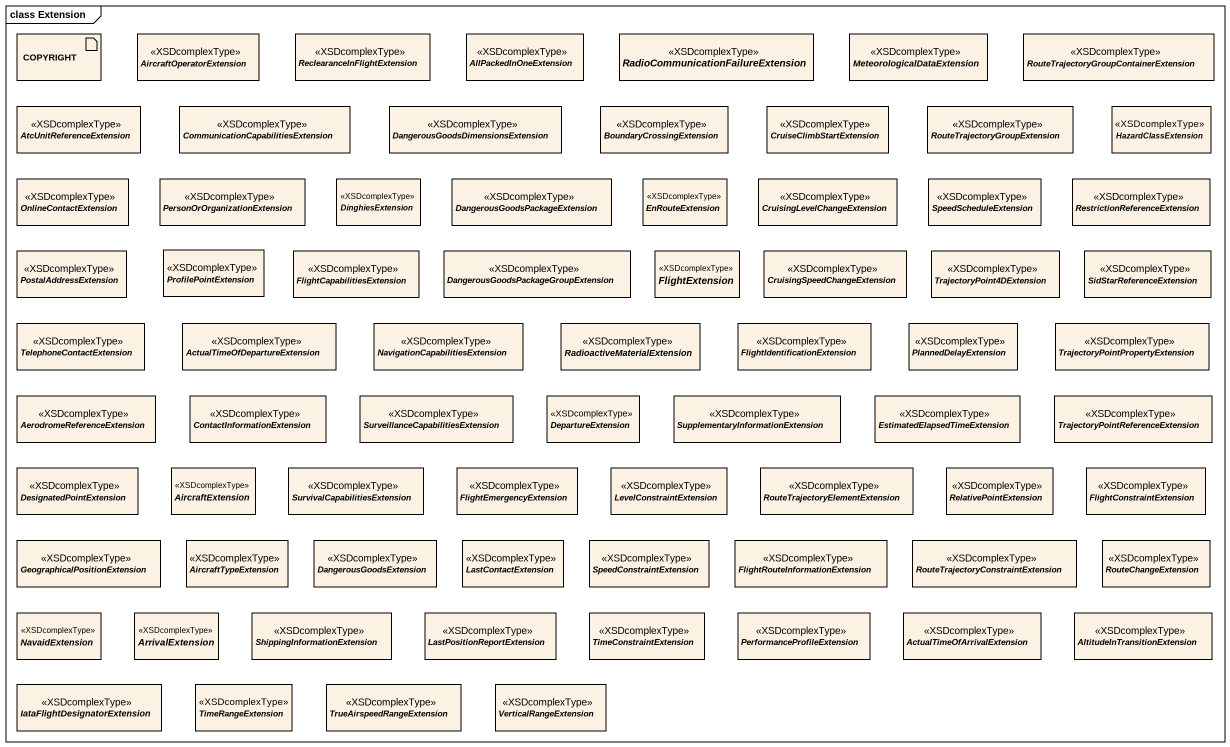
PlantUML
@startuml
mainframe class Extension
allowmixing
hide circle
hide empty members
artifact COPYRIGHT #FCF2E3
abstract class AircraftOperatorExtension <<XSDcomplexType>>
abstract class ReclearanceInFlightExtension <<XSDcomplexType>>
abstract class AllPackedInOneExtension <<XSDcomplexType>>
abstract class "RadioCommunicationFailureExtension" as RadioCommunicationFailureExt <<XSDcomplexType>>
abstract class MeteorologicalDataExtension <<XSDcomplexType>>
abstract class "RouteTrajectoryGroupContainerExtension" as RouteTrajectoryGroupContaine <<XSDcomplexType>>
abstract class AtcUnitReferenceExtension <<XSDcomplexType>>
abstract class "CommunicationCapabilitiesExtension" as CommunicationCapabilitiesExt <<XSDcomplexType>>
abstract class "DangerousGoodsDimensionsExtension" as DangerousGoodsDimensionsExte <<XSDcomplexType>>
abstract class BoundaryCrossingExtension <<XSDcomplexType>>
abstract class CruiseClimbStartExtension <<XSDcomplexType>>
abstract class "RouteTrajectoryGroupExtension" as RouteTrajectoryGroupExtensio <<XSDcomplexType>>
abstract class HazardClassExtension <<XSDcomplexType>>
abstract class OnlineContactExtension <<XSDcomplexType>>
abstract class "PersonOrOrganizationExtension" as PersonOrOrganizationExtensio <<XSDcomplexType>>
abstract class DinghiesExtension <<XSDcomplexType>>
abstract class "DangerousGoodsPackageExtension" as DangerousGoodsPackageExtensi <<XSDcomplexType>>
abstract class EnRouteExtension <<XSDcomplexType>>
abstract class CruisingLevelChangeExtension <<XSDcomplexType>>
abstract class SpeedScheduleExtension <<XSDcomplexType>>
abstract class "RestrictionReferenceExtension" as RestrictionReferenceExtensio <<XSDcomplexType>>
abstract class PostalAddressExtension <<XSDcomplexType>>
abstract class ProfilePointExtension <<XSDcomplexType>>
abstract class FlightCapabilitiesExtension <<XSDcomplexType>>
abstract class "DangerousGoodsPackageGroupExtension" as DangerousGoodsPackageGroupEx <<XSDcomplexType>>
abstract class FlightExtension <<XSDcomplexType>>
abstract class CruisingSpeedChangeExtension <<XSDcomplexType>>
abstract class TrajectoryPoint4DExtension <<XSDcomplexType>>
abstract class SidStarReferenceExtension <<XSDcomplexType>>
abstract class TelephoneContactExtension <<XSDcomplexType>>
abstract class "ActualTimeOfDepartureExtension" as ActualTimeOfDepartureExtensi <<XSDcomplexType>>
abstract class "NavigationCapabilitiesExtension" as NavigationCapabilitiesExtens <<XSDcomplexType>>
abstract class RadioactiveMaterialExtension <<XSDcomplexType>>
abstract class "FlightIdentificationExtension" as FlightIdentificationExtensio <<XSDcomplexType>>
abstract class PlannedDelayExtension <<XSDcomplexType>>
abstract class "TrajectoryPointPropertyExtension" as TrajectoryPointPropertyExten <<XSDcomplexType>>
abstract class AerodromeReferenceExtension <<XSDcomplexType>>
abstract class ContactInformationExtension <<XSDcomplexType>>
abstract class "SurveillanceCapabilitiesExtension" as SurveillanceCapabilitiesExte <<XSDcomplexType>>
abstract class DepartureExtension <<XSDcomplexType>>
abstract class "SupplementaryInformationExtension" as SupplementaryInformationExte <<XSDcomplexType>>
abstract class "EstimatedElapsedTimeExtension" as EstimatedElapsedTimeExtensio <<XSDcomplexType>>
abstract class "TrajectoryPointReferenceExtension" as TrajectoryPointReferenceExte <<XSDcomplexType>>
abstract class DesignatedPointExtension <<XSDcomplexType>>
abstract class AircraftExtension <<XSDcomplexType>>
abstract class "SurvivalCapabilitiesExtension" as SurvivalCapabilitiesExtensio <<XSDcomplexType>>
abstract class FlightEmergencyExtension <<XSDcomplexType>>
abstract class LevelConstraintExtension <<XSDcomplexType>>
abstract class "RouteTrajectoryElementExtension" as RouteTrajectoryElementExtens <<XSDcomplexType>>
abstract class RelativePointExtension <<XSDcomplexType>>
abstract class FlightConstraintExtension <<XSDcomplexType>>
abstract class "GeographicalPositionExtension" as GeographicalPositionExtensio <<XSDcomplexType>>
abstract class AircraftTypeExtension <<XSDcomplexType>>
abstract class DangerousGoodsExtension <<XSDcomplexType>>
abstract class LastContactExtension <<XSDcomplexType>>
abstract class SpeedConstraintExtension <<XSDcomplexType>>
abstract class "FlightRouteInformationExtension" as FlightRouteInformationExtens <<XSDcomplexType>>
abstract class "RouteTrajectoryConstraintExtension" as RouteTrajectoryConstraintExt <<XSDcomplexType>>
abstract class RouteChangeExtension <<XSDcomplexType>>
abstract class NavaidExtension <<XSDcomplexType>>
abstract class ArrivalExtension <<XSDcomplexType>>
abstract class ShippingInformationExtension <<XSDcomplexType>>
abstract class LastPositionReportExtension <<XSDcomplexType>>
abstract class TimeConstraintExtension <<XSDcomplexType>>
abstract class PerformanceProfileExtension <<XSDcomplexType>>
abstract class ActualTimeOfArrivalExtension <<XSDcomplexType>>
abstract class "AltitudeInTransitionExtension" as AltitudeInTransitionExtensio <<XSDcomplexType>>
abstract class "IataFlightDesignatorExtension" as IataFlightDesignatorExtensio <<XSDcomplexType>>
abstract class TimeRangeExtension <<XSDcomplexType>>
abstract class TrueAirspeedRangeExtension <<XSDcomplexType>>
abstract class VerticalRangeExtension <<XSDcomplexType>>
@enduml
